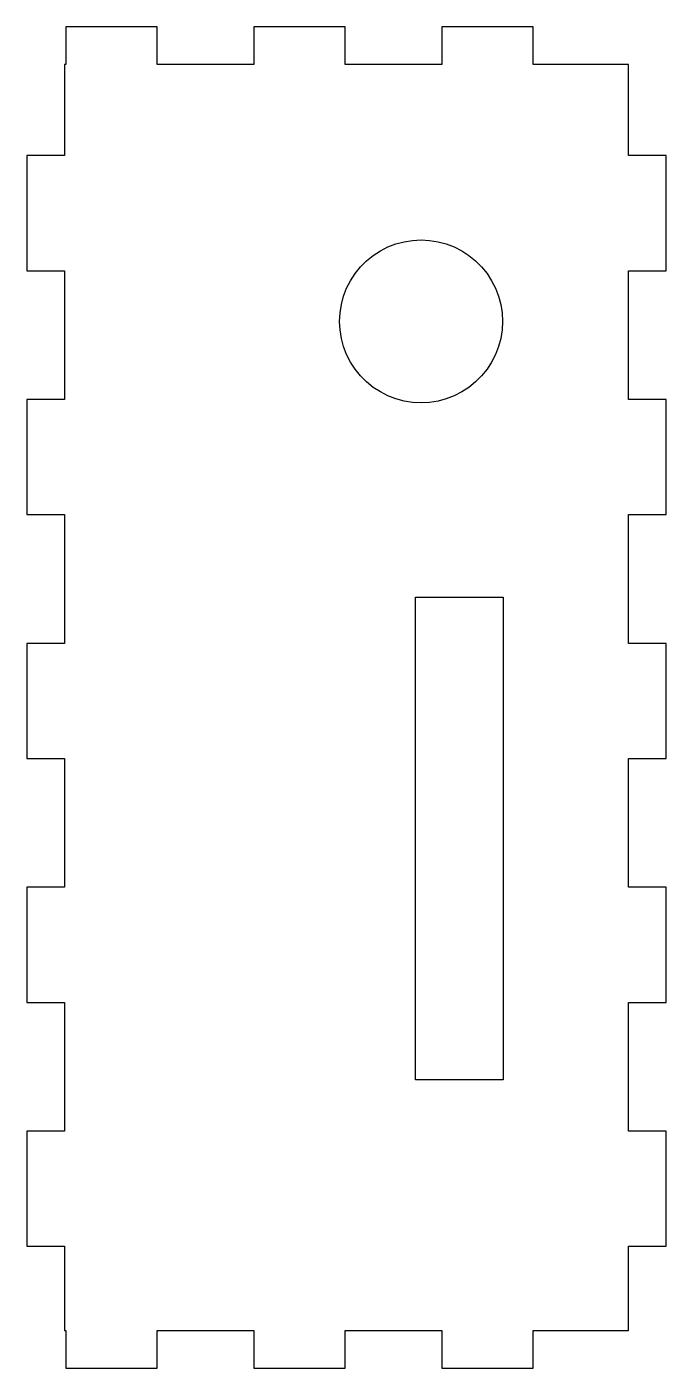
# Model space of a CAD drawing. Header units: metres. Extents: x -40 to 11, y -4 to 104.
import ezdxf

# ---------------------------------------------------------------- set-up
doc = ezdxf.new("R2010")
doc.units = ezdxf.units.M

msp = doc.modelspace()

# ---------------------------------------------------------------- linework, layer by layer
for p, q in [((-29.6, 103.5), (-36.9, 103.5)), ((-36.9, 103.5), (-36.9, 100.5)), ((-29.6, 100.5), (-29.6, 103.5)), ((-14.6, 103.5), (-21.9, 103.5)), ((-21.9, 103.5), (-21.9, 100.5)), ((-14.6, 100.5), (-14.6, 103.5)), ((0.39999, 103.5), (-6.89999, 103.5)), ((-6.89999, 103.5), (-6.89999, 100.5)), ((0.39999, 100.5), (0.39999, 103.5)), ((-36.9, 100.5), (-37, 100.5)), ((-37, 100.5), (-37, 93.2273)), ((-21.9, 100.5), (-29.6, 100.5)), ((-6.89999, 100.5), (-14.6, 100.5)), ((8, 100.5), (0.39999, 100.5)), ((8, 93.2273), (8, 100.5)), ((-37, 93.2273), (-40, 93.2273)), ((-40, 93.2273), (-40, 84.0455)), ((11, 93.2273), (8, 93.2273)), ((11, 84.0455), (11, 93.2273)), ((-12.3706, 85.2586), (-11.8, 85.6292)), ((-11.8, 85.6292), (-11.1938, 85.938)), ((-11.1938, 85.938), (-10.5586, 86.1819)), ((-10.5586, 86.1819), (-9.90141, 86.358)), ((-9.90141, 86.358), (-9.22943, 86.4644)), ((-9.22943, 86.4644), (-8.54999, 86.5)), ((-8.54999, 86.5), (-7.87056, 86.4644)), ((-7.87056, 86.4644), (-7.19856, 86.358)), ((-7.19856, 86.358), (-6.54138, 86.1819)), ((-6.54138, 86.1819), (-5.9062, 85.938)), ((-5.9062, 85.938), (-5.29999, 85.6292)), ((-5.29999, 85.6292), (-4.72939, 85.2586)), ((-13.3804, 84.3493), (-12.8993, 84.8304)), ((-12.8993, 84.8304), (-12.3706, 85.2586)), ((-4.72939, 85.2586), (-4.20064, 84.8304)), ((-4.20064, 84.8304), (-3.71954, 84.3493)), ((-40, 84.0455), (-37, 84.0455)), ((-37, 84.0455), (-37, 73.7727)), ((-14.1792, 83.25), (-13.8086, 83.8206)), ((-13.8086, 83.8206), (-13.3804, 84.3493)), ((-3.71954, 84.3493), (-3.29138, 83.8206)), ((-3.29138, 83.8206), (-2.92082, 83.25)), ((8, 73.7727), (8, 84.0455)), ((8, 84.0455), (11, 84.0455)), ((-14.7319, 82.0086), (-14.488, 82.6438)), ((-14.488, 82.6438), (-14.1792, 83.25)), ((-2.92082, 83.25), (-2.61195, 82.6438)), ((-2.61195, 82.6438), (-2.36812, 82.0086)), ((-15.0144, 80.6794), (-14.908, 81.3514)), ((-14.908, 81.3514), (-14.7319, 82.0086)), ((-2.36812, 82.0086), (-2.19203, 81.3514)), ((-2.19203, 81.3514), (-2.0856, 80.6794)), ((-15.05, 80), (-15.0144, 80.6794)), ((-2.0856, 80.6794), (-2.04999, 80)), ((-15.0144, 79.3206), (-15.05, 80)), ((-14.908, 78.6486), (-15.0144, 79.3206)), ((-2.0856, 79.3206), (-2.19203, 78.6486)), ((-2.04999, 80), (-2.0856, 79.3206)), ((-14.7319, 77.9914), (-14.908, 78.6486)), ((-2.19203, 78.6486), (-2.36812, 77.9914)), ((-14.488, 77.3562), (-14.7319, 77.9914)), ((-14.1792, 76.75), (-14.488, 77.3562)), ((-2.61195, 77.3562), (-2.92082, 76.75)), ((-2.36812, 77.9914), (-2.61195, 77.3562)), ((-13.8086, 76.1794), (-14.1792, 76.75)), ((-13.3804, 75.6507), (-13.8086, 76.1794)), ((-3.29138, 76.1794), (-3.71954, 75.6507)), ((-2.92082, 76.75), (-3.29138, 76.1794)), ((-12.8993, 75.1696), (-13.3804, 75.6507)), ((-12.3706, 74.7414), (-12.8993, 75.1696)), ((-4.20064, 75.1696), (-4.72939, 74.7414)), ((-3.71954, 75.6507), (-4.20064, 75.1696)), ((-11.8, 74.3708), (-12.3706, 74.7414)), ((-11.1938, 74.062), (-11.8, 74.3708)), ((-10.5586, 73.8181), (-11.1938, 74.062)), ((-5.9062, 74.062), (-6.54138, 73.8181)), ((-5.29999, 74.3708), (-5.9062, 74.062)), ((-4.72939, 74.7414), (-5.29999, 74.3708)), ((-37, 73.7727), (-40, 73.7727)), ((-40, 73.7727), (-40, 64.5909)), ((-9.90141, 73.642), (-10.5586, 73.8181)), ((-9.22943, 73.5356), (-9.90141, 73.642)), ((-8.54999, 73.5), (-9.22943, 73.5356)), ((-7.87056, 73.5356), (-8.54999, 73.5)), ((-7.19856, 73.642), (-7.87056, 73.5356)), ((-6.54138, 73.8181), (-7.19856, 73.642)), ((11, 73.7727), (8, 73.7727)), ((11, 64.5909), (11, 73.7727)), ((-40, 64.5909), (-37, 64.5909)), ((-37, 64.5909), (-37, 54.3182)), ((8, 54.3182), (8, 64.5909)), ((8, 64.5909), (11, 64.5909)), ((-9, 19.5), (-9, 58)), ((-9, 58), (-2, 58)), ((-2, 58), (-2, 19.5)), ((-37, 54.3182), (-40, 54.3182)), ((-40, 54.3182), (-40, 45.1364)), ((11, 54.3182), (8, 54.3182)), ((11, 45.1364), (11, 54.3182)), ((-40, 45.1364), (-37, 45.1364)), ((-37, 45.1364), (-37, 34.8636)), ((8, 34.8636), (8, 45.1364)), ((8, 45.1364), (11, 45.1364)), ((-37, 34.8636), (-40, 34.8636)), ((-40, 34.8636), (-40, 25.6818)), ((11, 34.8636), (8, 34.8636)), ((11, 25.6818), (11, 34.8636)), ((-40, 25.6818), (-37, 25.6818)), ((-37, 25.6818), (-37, 15.4091)), ((8, 15.4091), (8, 25.6818)), ((8, 25.6818), (11, 25.6818)), ((-2, 19.5), (-9, 19.5)), ((-37, 15.4091), (-40, 15.4091)), ((-40, 15.4091), (-40, 6.22726)), ((11, 15.4091), (8, 15.4091)), ((11, 6.22726), (11, 15.4091)), ((-40, 6.22726), (-37, 6.22726)), ((-37, 6.22726), (-37, -0.5)), ((8, -0.5), (8, 6.22726)), ((8, 6.22726), (11, 6.22726)), ((-37, -0.5), (-36.9, -0.5)), ((-36.9, -0.5), (-36.9, -3.5)), ((-29.6, -0.5), (-21.9, -0.5)), ((-29.6, -3.5), (-29.6, -0.5)), ((-21.9, -0.5), (-21.9, -3.5)), ((-14.6, -3.5), (-14.6, -0.5)), ((-14.6, -0.5), (-6.89999, -0.5)), ((-6.89999, -0.5), (-6.89999, -3.5)), ((0.39999, -3.5), (0.39999, -0.5)), ((0.39999, -0.5), (8, -0.5)), ((-36.9, -3.5), (-29.6, -3.5)), ((-21.9, -3.5), (-14.6, -3.5)), ((-6.89999, -3.5), (0.39999, -3.5))]:
    msp.add_line(p, q)

doc.saveas('drawing.dxf')
